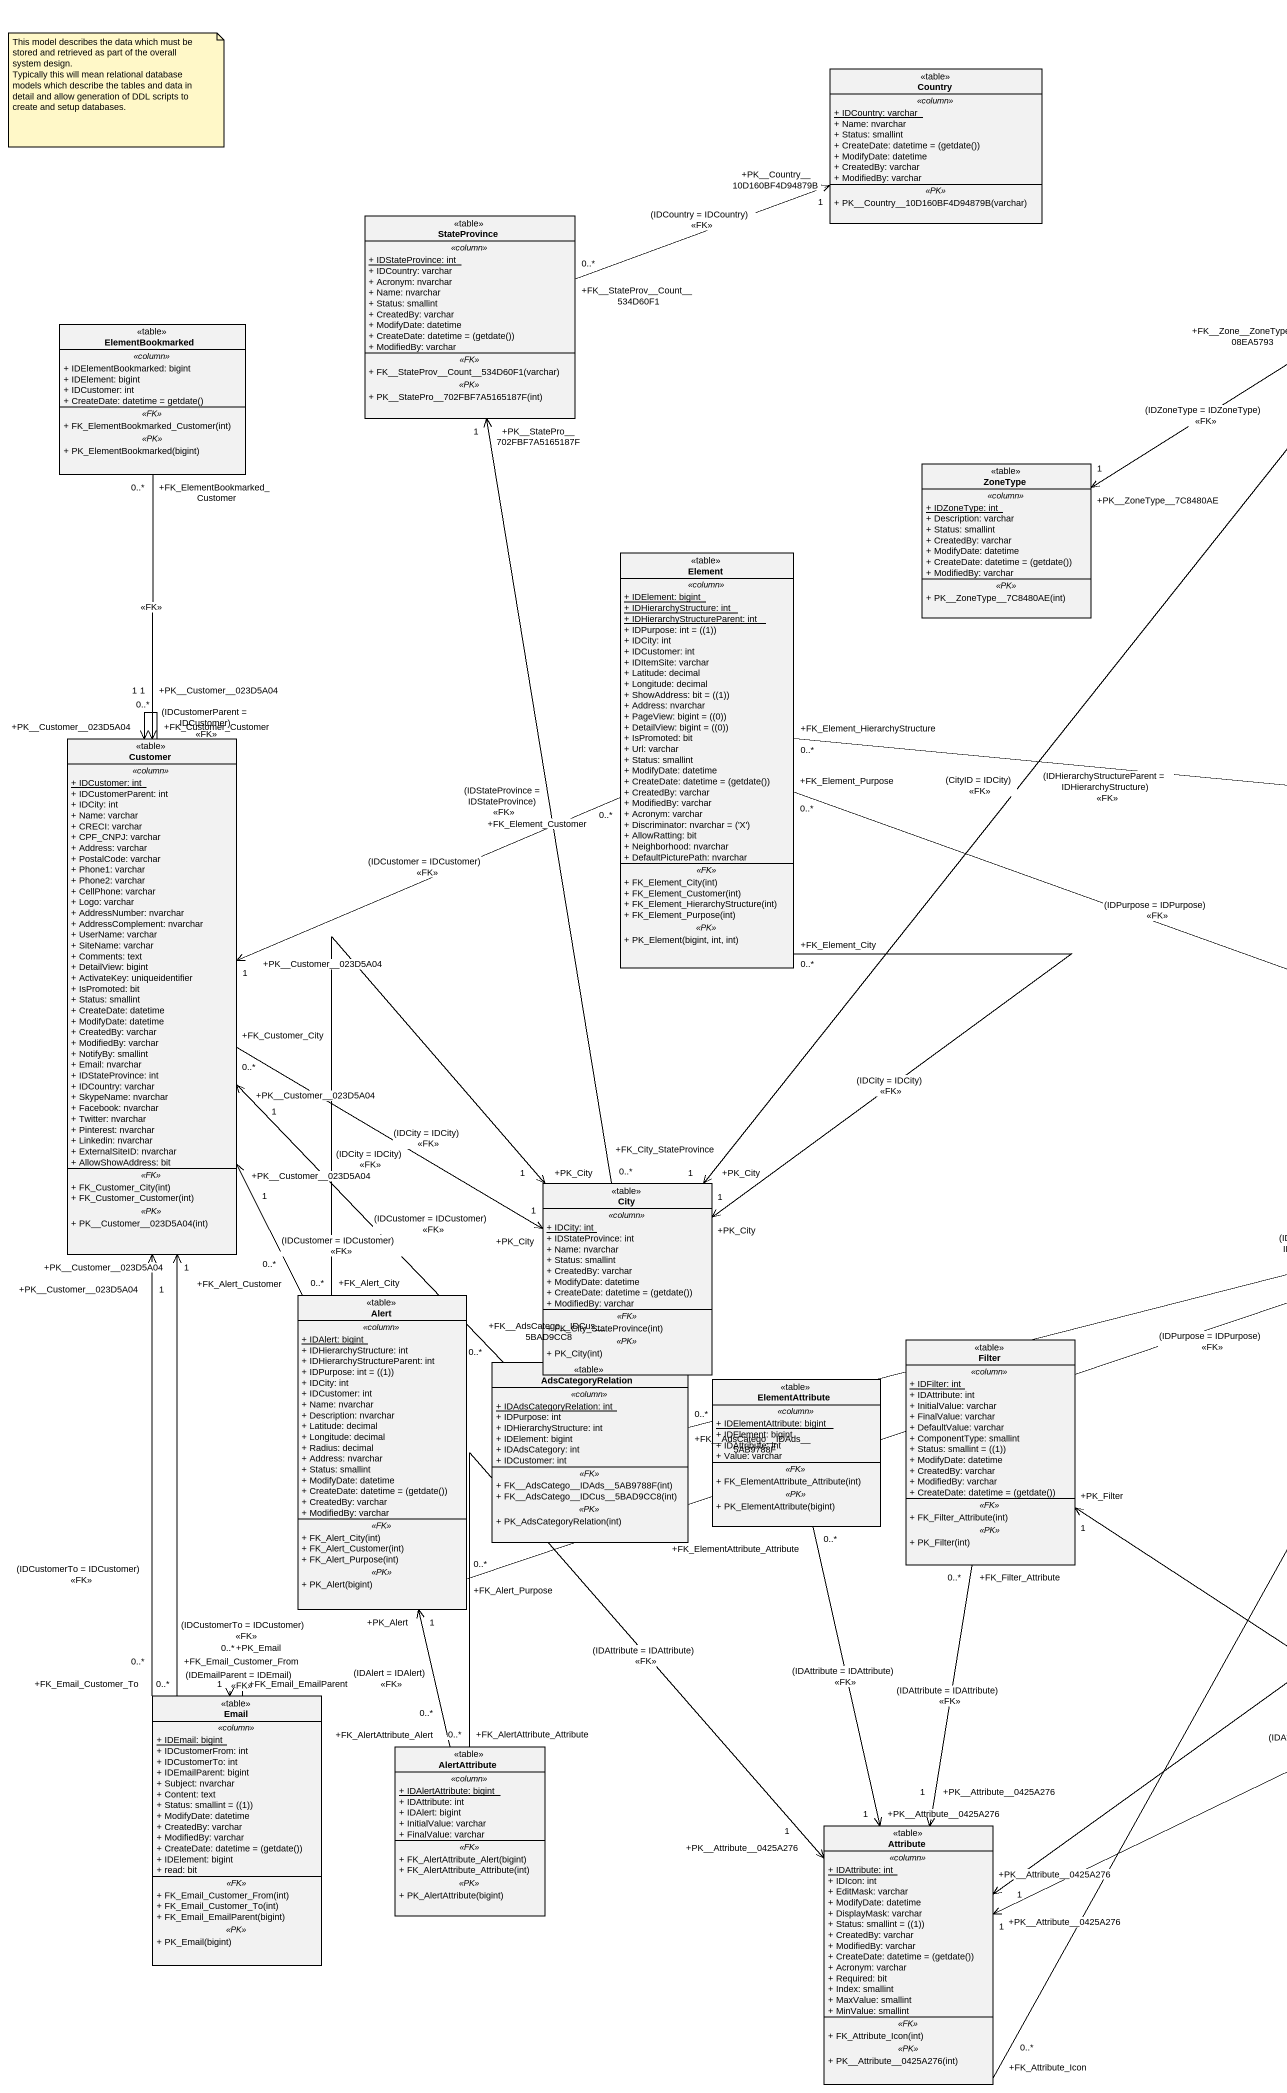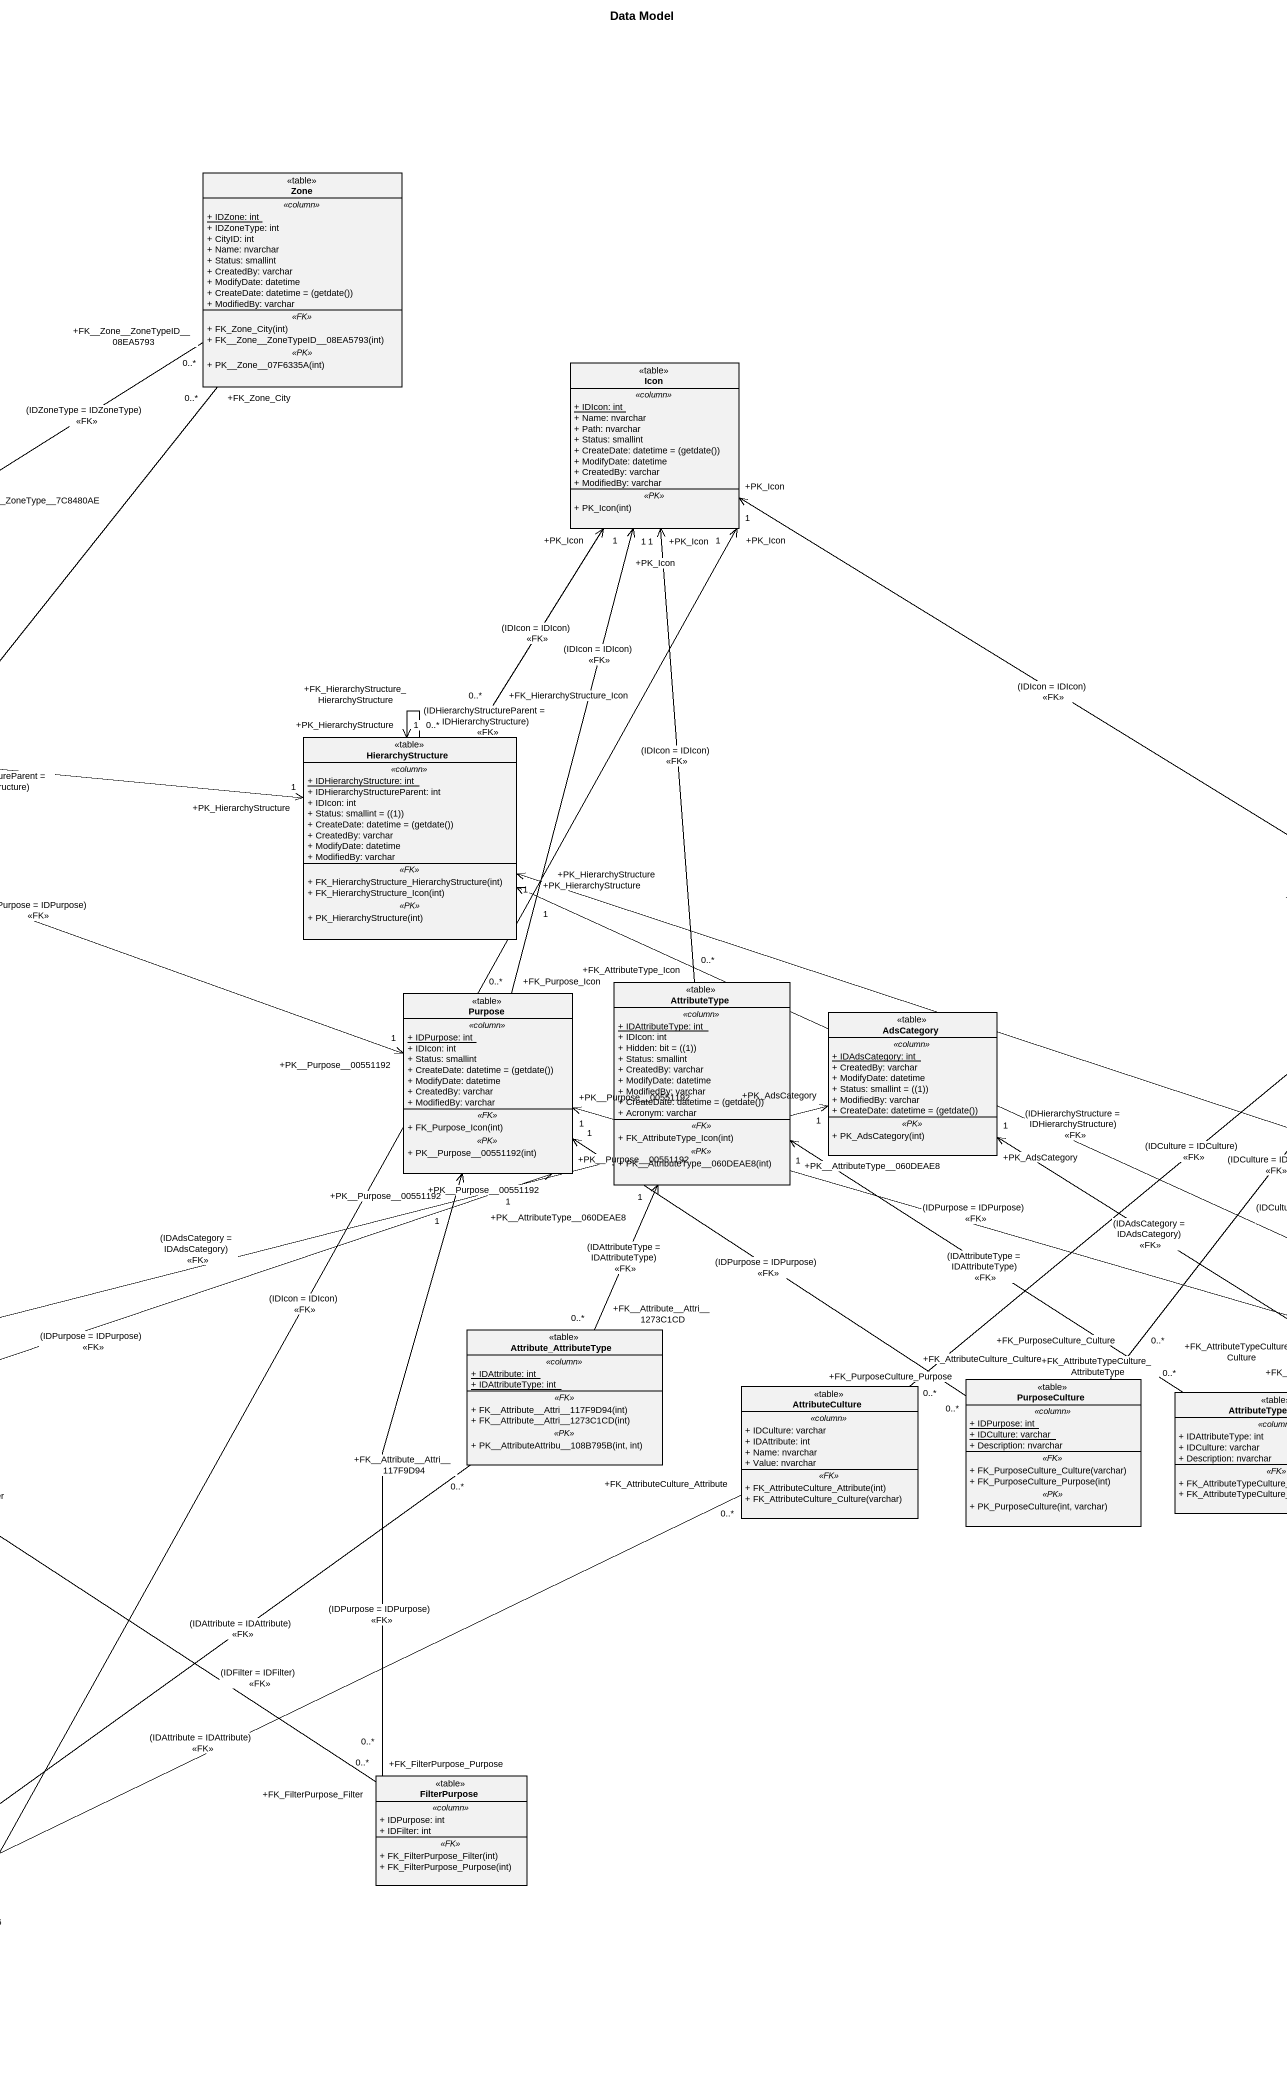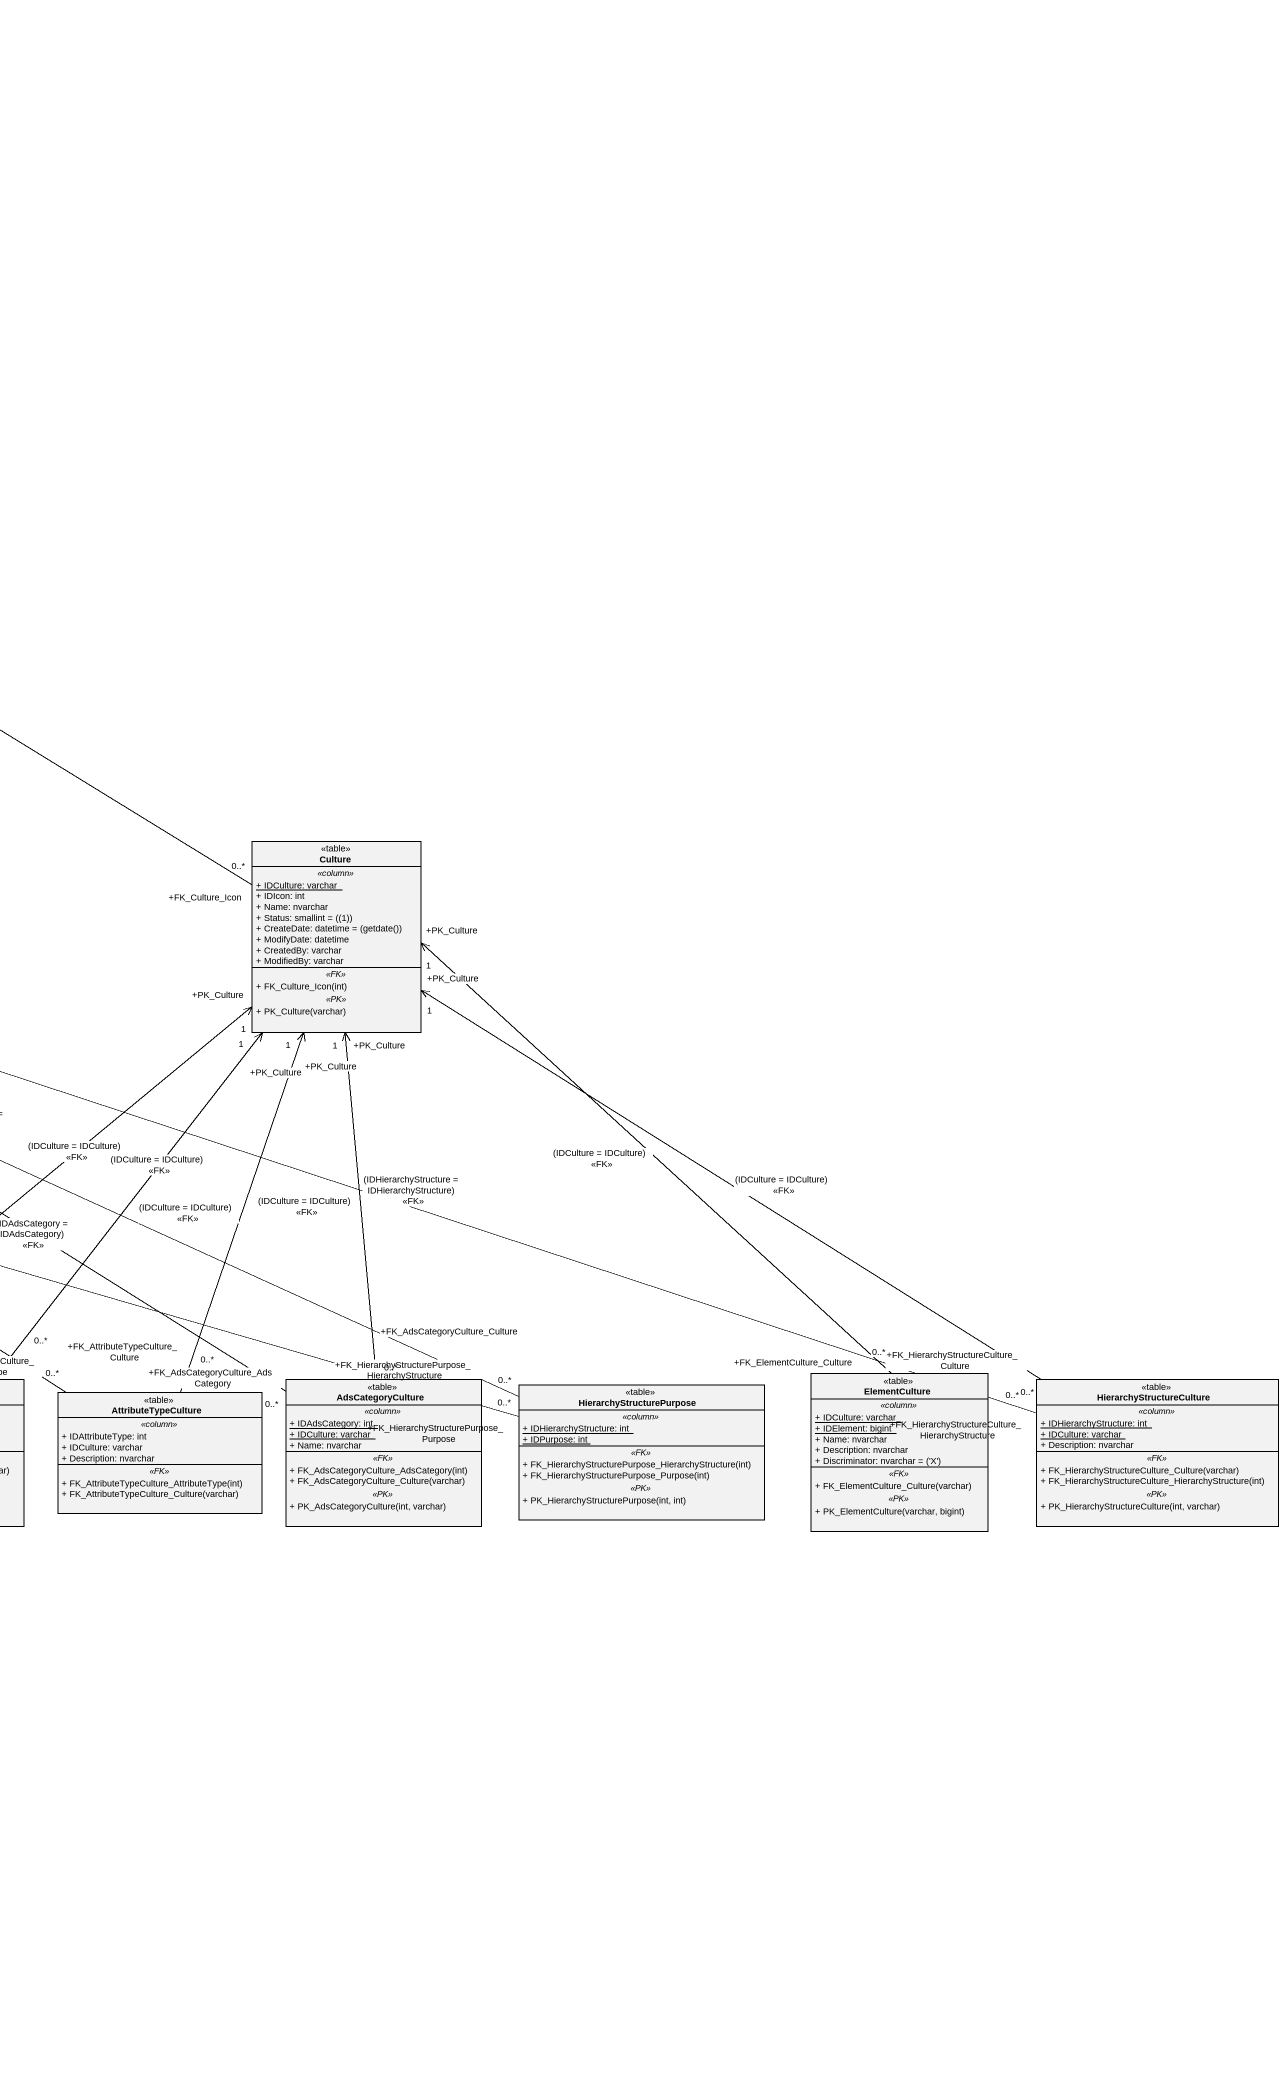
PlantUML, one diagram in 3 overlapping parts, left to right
@startuml
title Data Model
hide circle
hide empty members
skinparam classAttributeIconSize 0
class Country <<table>> {
  .. <<column>> ..
  {static} + IDCountry: varchar
  + Name: nvarchar
  + Status: smallint
  {field} + CreateDate: datetime = (getdate())
  + ModifyDate: datetime
  + CreatedBy: varchar
  + ModifiedBy: varchar
  .. <<PK>> ..
  + PK~__Country~__10D160BF4D94879B(varchar)
}
class Zone <<table>> {
  .. <<column>> ..
  {static} + IDZone: int
  + IDZoneType: int
  + CityID: int
  + Name: nvarchar
  + Status: smallint
  + CreatedBy: varchar
  + ModifyDate: datetime
  {field} + CreateDate: datetime = (getdate())
  + ModifiedBy: varchar
  .. <<FK>> ..
  + FK_Zone_City(int)
  + FK~__Zone~__ZoneTypeID~__08EA5793(int)
  .. <<PK>> ..
  + PK~__Zone~__07F6335A(int)
}
class StateProvince <<table>> {
  .. <<column>> ..
  {static} + IDStateProvince: int
  + IDCountry: varchar
  + Acronym: nvarchar
  + Name: nvarchar
  + Status: smallint
  + CreatedBy: varchar
  + ModifyDate: datetime
  {field} + CreateDate: datetime = (getdate())
  + ModifiedBy: varchar
  .. <<FK>> ..
  + FK~__StateProv~__Count~__534D60F1(varchar)
  .. <<PK>> ..
  + PK~__StatePro~__702FBF7A5165187F(int)
}
class ElementBookmarked <<table>> {
  .. <<column>> ..
  + IDElementBookmarked: bigint
  + IDElement: bigint
  + IDCustomer: int
  {field} + CreateDate: datetime = getdate()
  .. <<FK>> ..
  + FK_ElementBookmarked_Customer(int)
  .. <<PK>> ..
  + PK_ElementBookmarked(bigint)
}
class Icon <<table>> {
  .. <<column>> ..
  {static} + IDIcon: int
  + Name: nvarchar
  + Path: nvarchar
  + Status: smallint
  {field} + CreateDate: datetime = (getdate())
  + ModifyDate: datetime
  + CreatedBy: varchar
  + ModifiedBy: varchar
  .. <<PK>> ..
  + PK_Icon(int)
}
class ZoneType <<table>> {
  .. <<column>> ..
  {static} + IDZoneType: int
  + Description: varchar
  + Status: smallint
  + CreatedBy: varchar
  + ModifyDate: datetime
  {field} + CreateDate: datetime = (getdate())
  + ModifiedBy: varchar
  .. <<PK>> ..
  + PK~__ZoneType~__7C8480AE(int)
}
class Element <<table>> {
  .. <<column>> ..
  {static} + IDElement: bigint
  {static} + IDHierarchyStructure: int
  {static} + IDHierarchyStructureParent: int
  {field} + IDPurpose: int = ((1))
  + IDCity: int
  + IDCustomer: int
  + IDItemSite: varchar
  + Latitude: decimal
  + Longitude: decimal
  {field} + ShowAddress: bit = ((1))
  + Address: nvarchar
  {field} + PageView: bigint = ((0))
  {field} + DetailView: bigint = ((0))
  + IsPromoted: bit
  + Url: varchar
  + Status: smallint
  + ModifyDate: datetime
  {field} + CreateDate: datetime = (getdate())
  + CreatedBy: varchar
  + ModifiedBy: varchar
  + Acronym: varchar
  {field} + Discriminator: nvarchar = ('X')
  + AllowRatting: bit
  + Neighborhood: nvarchar
  + DefaultPicturePath: nvarchar
  .. <<FK>> ..
  + FK_Element_City(int)
  + FK_Element_Customer(int)
  + FK_Element_HierarchyStructure(int)
  + FK_Element_Purpose(int)
  .. <<PK>> ..
  + PK_Element(bigint, int, int)
}
class Customer <<table>> {
  .. <<column>> ..
  {static} + IDCustomer: int
  + IDCustomerParent: int
  + IDCity: int
  + Name: varchar
  + CRECI: varchar
  + CPF_CNPJ: varchar
  + Address: varchar
  + PostalCode: varchar
  + Phone1: varchar
  + Phone2: varchar
  + CellPhone: varchar
  + Logo: varchar
  + AddressNumber: nvarchar
  + AddressComplement: nvarchar
  + UserName: varchar
  + SiteName: varchar
  + Comments: text
  + DetailView: bigint
  + ActivateKey: uniqueidentifier
  + IsPromoted: bit
  + Status: smallint
  + CreateDate: datetime
  + ModifyDate: datetime
  + CreatedBy: varchar
  + ModifiedBy: varchar
  + NotifyBy: smallint
  + Email: nvarchar
  + IDStateProvince: int
  + IDCountry: varchar
  + SkypeName: nvarchar
  + Facebook: nvarchar
  + Twitter: nvarchar
  + Pinterest: nvarchar
  + Linkedin: nvarchar
  + ExternalSiteID: nvarchar
  + AllowShowAddress: bit
  .. <<FK>> ..
  + FK_Customer_City(int)
  + FK_Customer_Customer(int)
  .. <<PK>> ..
  + PK~__Customer~__023D5A04(int)
}
class HierarchyStructure <<table>> {
  .. <<column>> ..
  {static} + IDHierarchyStructure: int
  + IDHierarchyStructureParent: int
  + IDIcon: int
  {field} + Status: smallint = ((1))
  {field} + CreateDate: datetime = (getdate())
  + CreatedBy: varchar
  + ModifyDate: datetime
  + ModifiedBy: varchar
  .. <<FK>> ..
  + FK_HierarchyStructure_HierarchyStructure(int)
  + FK_HierarchyStructure_Icon(int)
  .. <<PK>> ..
  + PK_HierarchyStructure(int)
}
class Culture <<table>> {
  .. <<column>> ..
  {static} + IDCulture: varchar
  + IDIcon: int
  + Name: nvarchar
  {field} + Status: smallint = ((1))
  {field} + CreateDate: datetime = (getdate())
  + ModifyDate: datetime
  + CreatedBy: varchar
  + ModifiedBy: varchar
  .. <<FK>> ..
  + FK_Culture_Icon(int)
  .. <<PK>> ..
  + PK_Culture(varchar)
}
class Purpose <<table>> {
  .. <<column>> ..
  {static} + IDPurpose: int
  + IDIcon: int
  + Status: smallint
  {field} + CreateDate: datetime = (getdate())
  + ModifyDate: datetime
  + CreatedBy: varchar
  + ModifiedBy: varchar
  .. <<FK>> ..
  + FK_Purpose_Icon(int)
  .. <<PK>> ..
  + PK~__Purpose~__00551192(int)
}
class AttributeType <<table>> {
  .. <<column>> ..
  {static} + IDAttributeType: int
  + IDIcon: int
  {field} + Hidden: bit = ((1))
  + Status: smallint
  + CreatedBy: varchar
  + ModifyDate: datetime
  + ModifiedBy: varchar
  {field} + CreateDate: datetime = (getdate())
  + Acronym: varchar
  .. <<FK>> ..
  + FK_AttributeType_Icon(int)
  .. <<PK>> ..
  + PK~__AttributeType~__060DEAE8(int)
}
class AdsCategory <<table>> {
  .. <<column>> ..
  {static} + IDAdsCategory: int
  + CreatedBy: varchar
  + ModifyDate: datetime
  {field} + Status: smallint = ((1))
  + ModifiedBy: varchar
  {field} + CreateDate: datetime = (getdate())
  .. <<PK>> ..
  + PK_AdsCategory(int)
}
class City <<table>> {
  .. <<column>> ..
  {static} + IDCity: int
  + IDStateProvince: int
  + Name: nvarchar
  + Status: smallint
  + CreatedBy: varchar
  + ModifyDate: datetime
  {field} + CreateDate: datetime = (getdate())
  + ModifiedBy: varchar
  .. <<FK>> ..
  + FK_City_StateProvince(int)
  .. <<PK>> ..
  + PK_City(int)
}
class Alert <<table>> {
  .. <<column>> ..
  {static} + IDAlert: bigint
  + IDHierarchyStructure: int
  + IDHierarchyStructureParent: int
  {field} + IDPurpose: int = ((1))
  + IDCity: int
  + IDCustomer: int
  + Name: nvarchar
  + Description: nvarchar
  + Latitude: decimal
  + Longitude: decimal
  + Radius: decimal
  + Address: nvarchar
  + Status: smallint
  + ModifyDate: datetime
  {field} + CreateDate: datetime = (getdate())
  + CreatedBy: varchar
  + ModifiedBy: varchar
  .. <<FK>> ..
  + FK_Alert_City(int)
  + FK_Alert_Customer(int)
  + FK_Alert_Purpose(int)
  .. <<PK>> ..
  + PK_Alert(bigint)
}
class Filter <<table>> {
  .. <<column>> ..
  {static} + IDFilter: int
  + IDAttribute: int
  + InitialValue: varchar
  + FinalValue: varchar
  + DefaultValue: varchar
  + ComponentType: smallint
  {field} + Status: smallint = ((1))
  + ModifyDate: datetime
  + CreatedBy: varchar
  + ModifiedBy: varchar
  {field} + CreateDate: datetime = (getdate())
  .. <<FK>> ..
  + FK_Filter_Attribute(int)
  .. <<PK>> ..
  + PK_Filter(int)
}
class Attribute_AttributeType <<table>> {
  .. <<column>> ..
  {static} + IDAttribute: int
  {static} + IDAttributeType: int
  .. <<FK>> ..
  + FK~__Attribute~__Attri~__117F9D94(int)
  + FK~__Attribute~__Attri~__1273C1CD(int)
  .. <<PK>> ..
  + PK~__AttributeAttribu~__108B795B(int, int)
}
class AdsCategoryRelation <<table>> {
  .. <<column>> ..
  {static} + IDAdsCategoryRelation: int
  + IDPurpose: int
  + IDHierarchyStructure: int
  + IDElement: bigint
  + IDAdsCategory: int
  + IDCustomer: int
  .. <<FK>> ..
  + FK~__AdsCatego~__IDAds~__5AB9788F(int)
  + FK~__AdsCatego~__IDCus~__5BAD9CC8(int)
  .. <<PK>> ..
  + PK_AdsCategoryRelation(int)
}
class ElementAttribute <<table>> {
  .. <<column>> ..
  {static} + IDElementAttribute: bigint
  + IDElement: bigint
  + IDAttribute: int
  + Value: varchar
  .. <<FK>> ..
  + FK_ElementAttribute_Attribute(int)
  .. <<PK>> ..
  + PK_ElementAttribute(bigint)
}
class PurposeCulture <<table>> {
  .. <<column>> ..
  {static} + IDPurpose: int
  {static} + IDCulture: varchar
  + Description: nvarchar
  .. <<FK>> ..
  + FK_PurposeCulture_Culture(varchar)
  + FK_PurposeCulture_Purpose(int)
  .. <<PK>> ..
  + PK_PurposeCulture(int, varchar)
}
class AdsCategoryCulture <<table>> {
  .. <<column>> ..
  {static} + IDAdsCategory: int
  {static} + IDCulture: varchar
  + Name: nvarchar
  .. <<FK>> ..
  + FK_AdsCategoryCulture_AdsCategory(int)
  + FK_AdsCategoryCulture_Culture(varchar)
  .. <<PK>> ..
  + PK_AdsCategoryCulture(int, varchar)
}
class ElementCulture <<table>> {
  .. <<column>> ..
  {static} + IDCulture: varchar
  {static} + IDElement: bigint
  + Name: nvarchar
  + Description: nvarchar
  {field} + Discriminator: nvarchar = ('X')
  .. <<FK>> ..
  + FK_ElementCulture_Culture(varchar)
  .. <<PK>> ..
  + PK_ElementCulture(varchar, bigint)
}
class HierarchyStructureCulture <<table>> {
  .. <<column>> ..
  {static} + IDHierarchyStructure: int
  {static} + IDCulture: varchar
  + Description: nvarchar
  .. <<FK>> ..
  + FK_HierarchyStructureCulture_Culture(varchar)
  + FK_HierarchyStructureCulture_HierarchyStructure(int)
  .. <<PK>> ..
  + PK_HierarchyStructureCulture(int, varchar)
}
class AttributeCulture <<table>> {
  .. <<column>> ..
  + IDCulture: varchar
  + IDAttribute: int
  + Name: nvarchar
  + Value: nvarchar
  .. <<FK>> ..
  + FK_AttributeCulture_Attribute(int)
  + FK_AttributeCulture_Culture(varchar)
}
class AttributeTypeCulture <<table>> {
  .. <<column>> ..
  + IDAttributeType: int
  + IDCulture: varchar
  + Description: nvarchar
  .. <<FK>> ..
  + FK_AttributeTypeCulture_AttributeType(int)
  + FK_AttributeTypeCulture_Culture(varchar)
}
class HierarchyStructurePurpose <<table>> {
  .. <<column>> ..
  {static} + IDHierarchyStructure: int
  {static} + IDPurpose: int
  .. <<FK>> ..
  + FK_HierarchyStructurePurpose_HierarchyStructure(int)
  + FK_HierarchyStructurePurpose_Purpose(int)
  .. <<PK>> ..
  + PK_HierarchyStructurePurpose(int, int)
}
class Email <<table>> {
  .. <<column>> ..
  {static} + IDEmail: bigint
  + IDCustomerFrom: int
  + IDCustomerTo: int
  + IDEmailParent: bigint
  + Subject: nvarchar
  + Content: text
  {field} + Status: smallint = ((1))
  + ModifyDate: datetime
  + CreatedBy: varchar
  + ModifiedBy: varchar
  {field} + CreateDate: datetime = (getdate())
  + IDElement: bigint
  + read: bit
  .. <<FK>> ..
  + FK_Email_Customer_From(int)
  + FK_Email_Customer_To(int)
  + FK_Email_EmailParent(bigint)
  .. <<PK>> ..
  + PK_Email(bigint)
}
class AlertAttribute <<table>> {
  .. <<column>> ..
  {static} + IDAlertAttribute: bigint
  + IDAttribute: int
  + IDAlert: bigint
  + InitialValue: varchar
  + FinalValue: varchar
  .. <<FK>> ..
  + FK_AlertAttribute_Alert(bigint)
  + FK_AlertAttribute_Attribute(int)
  .. <<PK>> ..
  + PK_AlertAttribute(bigint)
}
class FilterPurpose <<table>> {
  .. <<column>> ..
  + IDPurpose: int
  + IDFilter: int
  .. <<FK>> ..
  + FK_FilterPurpose_Filter(int)
  + FK_FilterPurpose_Purpose(int)
}
class Attribute <<table>> {
  .. <<column>> ..
  {static} + IDAttribute: int
  + IDIcon: int
  + EditMask: varchar
  + ModifyDate: datetime
  + DisplayMask: varchar
  {field} + Status: smallint = ((1))
  + CreatedBy: varchar
  + ModifiedBy: varchar
  {field} + CreateDate: datetime = (getdate())
  + Acronym: varchar
  + Required: bit
  + Index: smallint
  + MaxValue: smallint
  + MinValue: smallint
  .. <<FK>> ..
  + FK_Attribute_Icon(int)
  .. <<PK>> ..
  + PK~__Attribute~__0425A276(int)
}
Zone "+FK~__Zone~__ZoneTypeID~__08EA5793\n0..*" --> "+PK~__ZoneType~__7C8480AE\n1" ZoneType : (IDZoneType = IDZoneType)\n<<FK>>
Zone "+FK_Zone_City\n0..*" --> "+PK_City\n1" City : (CityID = IDCity)\n<<FK>>
StateProvince "+FK~__StateProv~__Count~__534D60F1\n0..*" -right-> "+PK~__Country~__10D160BF4D94879B\n1" Country : (IDCountry = IDCountry)\n<<FK>>
ElementBookmarked "+FK_ElementBookmarked_Customer\n0..*" --> "+PK~__Customer~__023D5A04\n1" Customer : <<FK>>
Element "+FK_Element_Customer\n0..*" -left-> "+PK~__Customer~__023D5A04\n1" Customer : (IDCustomer = IDCustomer)\n<<FK>>
Element "+FK_Element_HierarchyStructure\n0..*" -right-> "+PK_HierarchyStructure\n1" HierarchyStructure : (IDHierarchyStructureParent = IDHierarchyStructure)\n<<FK>>
Element "+FK_Element_Purpose\n0..*" -right-> "+PK~__Purpose~__00551192\n1" Purpose : (IDPurpose = IDPurpose)\n<<FK>>
Element "+FK_Element_City\n0..*" --> "+PK_City\n1" City : (IDCity = IDCity)\n<<FK>>
Customer "+FK_Customer_Customer\n0..*" --> "+PK~__Customer~__023D5A04\n1" Customer : (IDCustomerParent = IDCustomer)\n<<FK>>
Customer "+FK_Customer_City\n0..*" -right-> "+PK_City\n1" City : (IDCity = IDCity)\n<<FK>>
HierarchyStructure "+FK_HierarchyStructure_Icon\n0..*" -up-> "+PK_Icon\n1" Icon : (IDIcon = IDIcon)\n<<FK>>
HierarchyStructure "+FK_HierarchyStructure_HierarchyStructure\n0..*" --> "+PK_HierarchyStructure\n1" HierarchyStructure : (IDHierarchyStructureParent = IDHierarchyStructure)\n<<FK>>
Culture "+FK_Culture_Icon\n0..*" -up-> "+PK_Icon\n1" Icon : (IDIcon = IDIcon)\n<<FK>>
Purpose "+FK_Purpose_Icon\n0..*" -up-> "+PK_Icon\n1" Icon : (IDIcon = IDIcon)\n<<FK>>
AttributeType "+FK_AttributeType_Icon\n0..*" -up-> "+PK_Icon\n1" Icon : (IDIcon = IDIcon)\n<<FK>>
City "+FK_City_StateProvince\n0..*" -up-> "+PK~__StatePro~__702FBF7A5165187F\n1" StateProvince : (IDStateProvince = IDStateProvince)\n<<FK>>
Alert "+FK_Alert_Customer\n0..*" -up-> "+PK~__Customer~__023D5A04\n1" Customer : (IDCustomer = IDCustomer)\n<<FK>>
Alert "+FK_Alert_Purpose\n0..*" -right-> "+PK~__Purpose~__00551192\n1" Purpose : (IDPurpose = IDPurpose)\n<<FK>>
Alert "+FK_Alert_City\n0..*" -up-> "+PK_City\n1" City : (IDCity = IDCity)\n<<FK>>
Filter "+FK_Filter_Attribute\n0..*" --> "+PK~__Attribute~__0425A276\n1" Attribute : (IDAttribute = IDAttribute)\n<<FK>>
Attribute_AttributeType "+FK~__Attribute~__Attri~__1273C1CD\n0..*" -up-> "+PK~__AttributeType~__060DEAE8\n1" AttributeType : (IDAttributeType = IDAttributeType)\n<<FK>>
Attribute_AttributeType "+FK~__Attribute~__Attri~__117F9D94\n0..*" --> "+PK~__Attribute~__0425A276\n1" Attribute : (IDAttribute = IDAttribute)\n<<FK>>
AdsCategoryRelation "+FK~__AdsCatego~__IDCus~__5BAD9CC8\n0..*" -up-> "+PK~__Customer~__023D5A04\n1" Customer : (IDCustomer = IDCustomer)\n<<FK>>
AdsCategoryRelation "+FK~__AdsCatego~__IDAds~__5AB9788F\n0..*" -right-> "+PK_AdsCategory\n1" AdsCategory : (IDAdsCategory = IDAdsCategory)\n<<FK>>
ElementAttribute "+FK_ElementAttribute_Attribute\n0..*" --> "+PK~__Attribute~__0425A276\n1" Attribute : (IDAttribute = IDAttribute)\n<<FK>>
PurposeCulture "+FK_PurposeCulture_Culture\n0..*" -up-> "+PK_Culture\n1" Culture : (IDCulture = IDCulture)\n<<FK>>
PurposeCulture "+FK_PurposeCulture_Purpose\n0..*" -up-> "+PK~__Purpose~__00551192\n1" Purpose : (IDPurpose = IDPurpose)\n<<FK>>
AdsCategoryCulture "+FK_AdsCategoryCulture_Culture\n0..*" -up-> "+PK_Culture\n1" Culture : (IDCulture = IDCulture)\n<<FK>>
AdsCategoryCulture "+FK_AdsCategoryCulture_AdsCategory\n0..*" -up-> "+PK_AdsCategory\n1" AdsCategory : (IDAdsCategory = IDAdsCategory)\n<<FK>>
ElementCulture "+FK_ElementCulture_Culture\n0..*" -up-> "+PK_Culture\n1" Culture : (IDCulture = IDCulture)\n<<FK>>
HierarchyStructureCulture "+FK_HierarchyStructureCulture_HierarchyStructure\n0..*" -left-> "+PK_HierarchyStructure\n1" HierarchyStructure : (IDHierarchyStructure = IDHierarchyStructure)\n<<FK>>
HierarchyStructureCulture "+FK_HierarchyStructureCulture_Culture\n0..*" -up-> "+PK_Culture\n1" Culture : (IDCulture = IDCulture)\n<<FK>>
AttributeCulture "+FK_AttributeCulture_Culture\n0..*" -up-> "+PK_Culture\n1" Culture : (IDCulture = IDCulture)\n<<FK>>
AttributeCulture "+FK_AttributeCulture_Attribute\n0..*" -left-> "+PK~__Attribute~__0425A276\n1" Attribute : (IDAttribute = IDAttribute)\n<<FK>>
AttributeTypeCulture "+FK_AttributeTypeCulture_Culture\n0..*" -up-> "+PK_Culture\n1" Culture : (IDCulture = IDCulture)\n<<FK>>
AttributeTypeCulture "+FK_AttributeTypeCulture_AttributeType\n0..*" -up-> "+PK~__AttributeType~__060DEAE8\n1" AttributeType : (IDAttributeType = IDAttributeType)\n<<FK>>
HierarchyStructurePurpose "+FK_HierarchyStructurePurpose_HierarchyStructure\n0..*" -left-> "+PK_HierarchyStructure\n1" HierarchyStructure : (IDHierarchyStructure = IDHierarchyStructure)\n<<FK>>
HierarchyStructurePurpose "+FK_HierarchyStructurePurpose_Purpose\n0..*" -left-> "+PK~__Purpose~__00551192\n1" Purpose : (IDPurpose = IDPurpose)\n<<FK>>
Email "+FK_Email_Customer_From\n0..*" -up-> "+PK~__Customer~__023D5A04\n1" Customer : (IDCustomerTo = IDCustomer)\n<<FK>>
Email "+FK_Email_Customer_To\n0..*" -up-> "+PK~__Customer~__023D5A04\n1" Customer : (IDCustomerTo = IDCustomer)\n<<FK>>
Email "+FK_Email_EmailParent\n0..*" --> "+PK_Email\n1" Email : (IDEmailParent = IDEmail)\n<<FK>>
AlertAttribute "+FK_AlertAttribute_Alert\n0..*" -up-> "+PK_Alert\n1" Alert : (IDAlert = IDAlert)\n<<FK>>
AlertAttribute "+FK_AlertAttribute_Attribute\n0..*" -right-> "+PK~__Attribute~__0425A276\n1" Attribute : (IDAttribute = IDAttribute)\n<<FK>>
FilterPurpose "+FK_FilterPurpose_Purpose\n0..*" -up-> "+PK~__Purpose~__00551192\n1" Purpose : (IDPurpose = IDPurpose)\n<<FK>>
FilterPurpose "+FK_FilterPurpose_Filter\n0..*" -up-> "+PK_Filter\n1" Filter : (IDFilter = IDFilter)\n<<FK>>
Attribute "+FK_Attribute_Icon\n0..*" -up-> "+PK_Icon\n1" Icon : (IDIcon = IDIcon)\n<<FK>>
note as N1
  This model describes the data which must be stored and retrieved as part of the overall system design.
  Typically this will mean relational database models which describe the tables and data in detail and allow generation of DDL scripts to create and setup databases.
end note
@enduml
